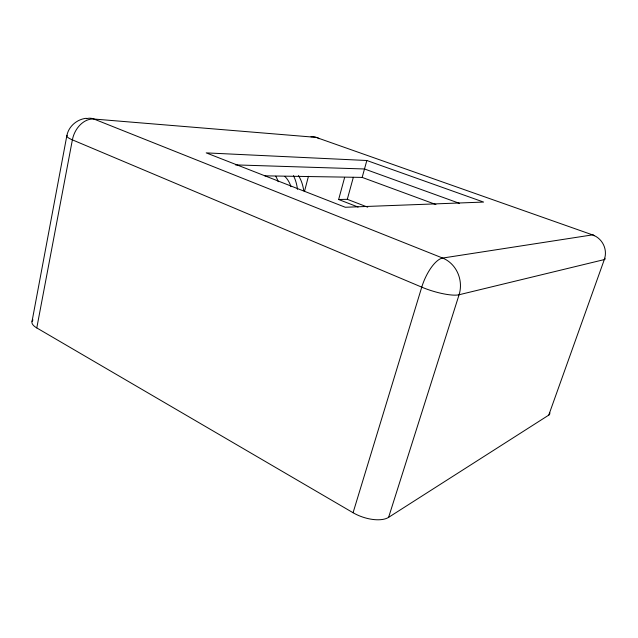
<?xml version="1.0" encoding="UTF-8"?>
<svg xmlns="http://www.w3.org/2000/svg" width="638" height="638" viewBox="0 0 638 638"><rect width="100%" height="100%" fill="white"/><g stroke="black" fill="none" stroke-linecap="round" stroke-linejoin="round"><path stroke-width="0.96" d="M32.036 321.4L66.854 135.655C68.617 126.372 76.935 119.29 86.218 118.285M604.768 258.238A19.786 2.975 17.7 0 1 604.314 259.578L548.752 415.123L388.598 517.354A26.501 12.601 18.9 0 1 353.069 512.729L36.781 327.932L72.381 139.858A22.338 16.62 -68.8 0 1 93.938 119.035L316.057 137.361L592.503 234.872A19.323 4.944 -68.2 0 1 594.122 235.821M304.533 191.256L308.441 176.287M358.085 207.047L338.642 199.511L344.632 177.452M338.642 199.511L347.303 199.303L353.332 177.316M264.778 175.841L362.161 177.404L366.842 160.505L483.588 202.071L345.302 207.262L206.218 152.881L366.842 160.505M353.069 512.729L421.75 287.148A28.255 10.79 -67.1 0 1 442.636 258.055L592.503 234.872A19.212 18.988 56.7 0 1 604.314 259.578L459.081 294.748A28.399 6.619 17 0 1 421.75 287.148L72.381 139.858A23.279 3.987 12.5 0 1 67.165 135.304M388.598 517.354L459.081 294.748A28.247 25.408 77.3 0 0 442.636 258.055L93.938 119.035A22.553 15.719 89 0 0 86.481 118.684M235.454 164.891L364.497 168.974L459.36 203.315M362.161 177.404L435.921 204.535M347.303 199.303L367.719 207.175M36.781 327.932A22.027 7.816 9 0 1 33.009 319.941M549.677 412.467A18.853 5.925 20.3 0 1 548.752 415.123M310.993 136.787A16.405 13.542 -87.6 0 1 316.057 137.361A16.373 8.757 -70.7 0 1 319.048 138.741M293.432 175.665A58.927 33.088 -67.3 0 1 297.491 189.327M275.744 176.248A50.051 28.766 -67.4 0 1 278.216 181.702M284.939 176.535A50.49 28.343 -67.3 0 1 290.976 186.695M298.432 175.586A59.19 32.833 -67.3 0 1 303.76 190.818"/></g></svg>
